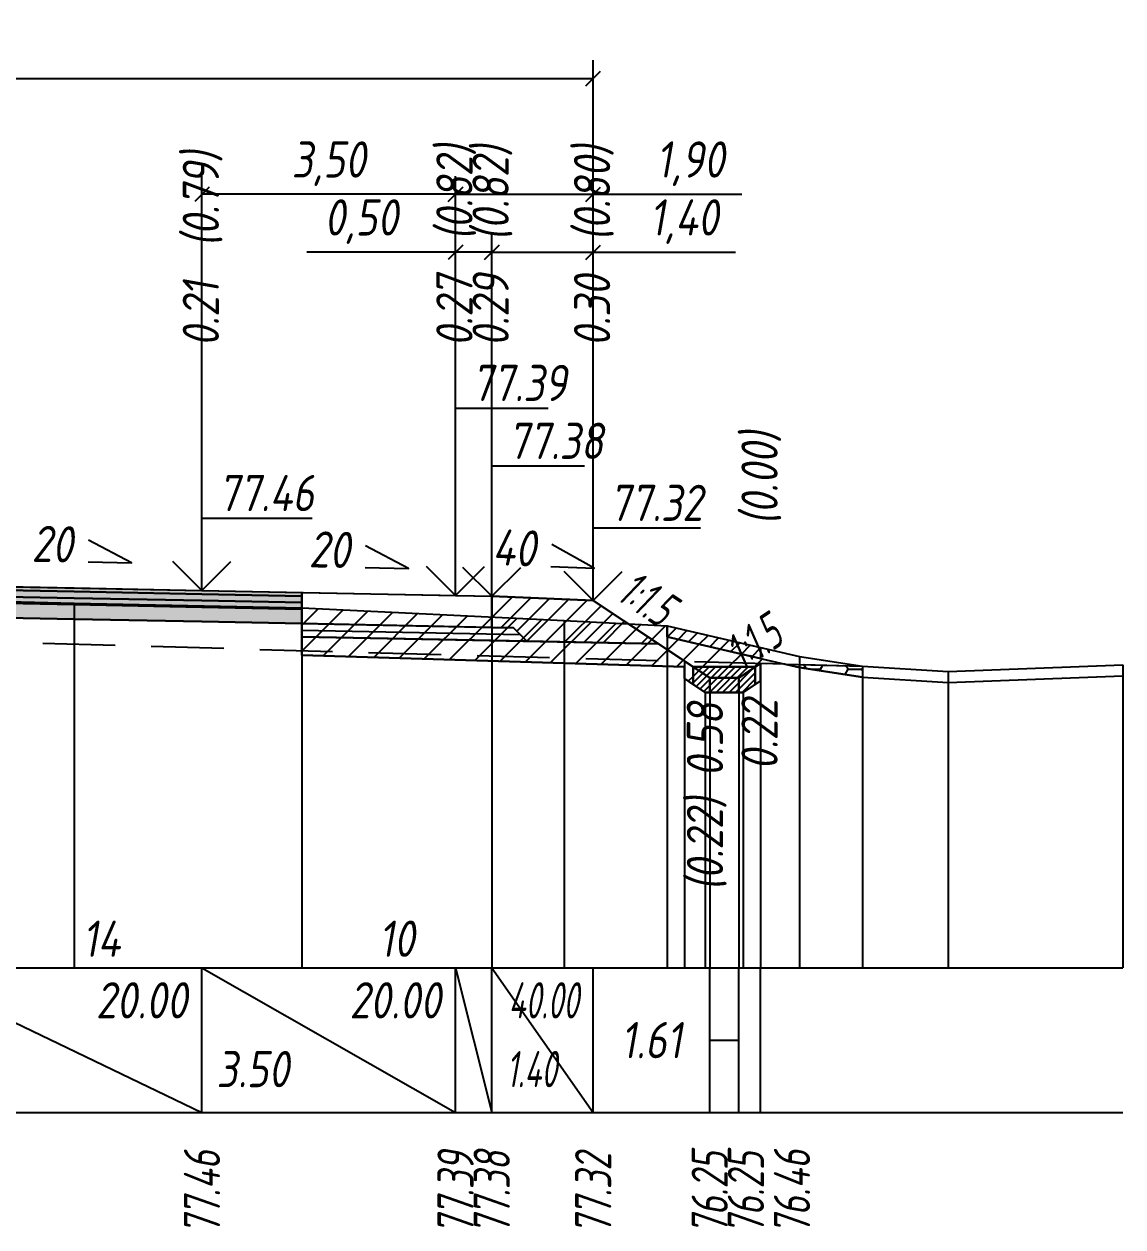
# Model space of a CAD drawing. Extents: x -717 to 1451, y -133302 to 233.
# Drawn here: x 163.2 to 239, y -31291.9 to -31208.9 of the extents above; entities that cross this region are included whole.
import ezdxf
from ezdxf.enums import TextEntityAlignment as Align

# ---------------------------------------------------------------- set-up
doc = ezdxf.new("R2010")
doc.units = 0
doc.linetypes.add('штриховая', pattern=[0.75, 0.5, -0.25])
for name, color, linetype in [('Интерполированный поперечник', 2, 'Continuous'), ('Код_514', 1, 'Continuous'), ('Контур_0', 7, 'Continuous'), ('Контур_2521', 7, 'Continuous'), ('Контур_2564', 7, 'Continuous'), ('Контур_2660', 7, 'Continuous'), ('Контур_2665', 7, 'Continuous'), ('Контур_400', 7, 'Continuous'), ('Контур_508', 7, 'Continuous'), ('Контур_512', 7, 'Continuous'), ('Контур_513', 7, 'Continuous'), ('Контур_818', 7, 'Continuous'), ('Красный поперечник', 1, 'Continuous'), ('Объём_2501', 7, 'Continuous'), ('Объём_2564', 7, 'Continuous'), ('Объём_2650', 7, 'Continuous'), ('Объём_2660', 7, 'Continuous'), ('Объём_2661', 7, 'Continuous'), ('Объём_2662', 7, 'Continuous'), ('Объём_2663', 7, 'Continuous'), ('Объём_2664', 7, 'Continuous'), ('Объём_2665', 7, 'Continuous'), ('Объём_2666', 7, 'Continuous'), ('Объём_2667', 7, 'Continuous'), ('Объём_2668', 7, 'Continuous'), ('Объём_2669', 7, 'Continuous'), ('Объём_2675', 7, 'Continuous'), ('Объём_2753', 7, 'Continuous'), ('Откосы', 7, 'Continuous'), ('Отметки покрытия', 7, 'Continuous'), ('Рабочие отметки', 7, 'Continuous'), ('Рабочие отметки доп.', 7, 'Continuous'), ('Слои выравнивания', 7, 'Continuous'), ('Таблица', 7, 'Continuous'), ('Уклоны проезжей части', 7, 'Continuous'), ('Черный поперечник', 3, 'Continuous')]:
    doc.layers.add(name, color=color, linetype=linetype)
for name, color, linetype, true_color in [('Контур_2540', 2, 'Continuous', 0xffff00), ('Контур_2560', 2, 'Continuous', 0xffff00), ('Контур_2561', 7, 'Continuous', 0xff8040), ('Контур_2562', 3, 'Continuous', 0x00ff00), ('Контур_2563', 7, 'Continuous', 0xff8000), ('Контур_2570', 7, 'Continuous', 0x80ff00), ('Контур_2583', 3, 'Continuous', 0x00ff00), ('Контур_2584', 3, 'Continuous', 0x00ff00), ('Контур_2725', 7, 'Continuous', 0x323232), ('Контур_2736', 4, 'Continuous', 0x00ffff), ('Контур_2737', 4, 'Continuous', 0x00ffff), ('Контур_2738', 4, 'Continuous', 0x00ffff), ('Контур_2739', 4, 'Continuous', 0x00ffff), ('Контур_2741', 4, 'Continuous', 0x00ffff), ('Контур_2742', 4, 'Continuous', 0x00ffff), ('Контур_2743', 4, 'Continuous', 0x00ffff), ('Контур_2744', 7, 'Continuous', 0xa4ffff), ('Контур_2745', 7, 'Continuous', 0xa4ffff), ('Контур_2747', 4, 'Continuous', 0x00ffff), ('Контур_2748', 4, 'Continuous', 0x00ffff), ('Контур_2749', 4, 'Continuous', 0x00ffff), ('Контур_2750', 4, 'Continuous', 0x00ffff), ('Контур_2751', 4, 'Continuous', 0x00ffff), ('Контур_2752', 4, 'Continuous', 0x00ffff), ('Контур_2760', 7, 'Continuous', 0x323232), ('Контур_2761', 7, 'Continuous', 0x323232), ('Контур_2762', 7, 'Continuous', 0x323232), ('Контур_2763', 7, 'Continuous', 0x323232), ('Контур_402', 7, 'Continuous', 0xff6464), ('Контур_703', 4, 'Continuous', 0x00ffff), ('Контур_705', 4, 'Continuous', 0x00ffff), ('Контур_707', 4, 'Continuous', 0x00ffff), ('Контур_720', 131, 'Continuous', 0xaaffff), ('Объём_2500', 7, 'Continuous', 0xc0c0c0), ('Объём_2520', 7, 'Continuous', 0x80ffff), ('Объём_2540', 2, 'Continuous', 0xffff00), ('Объём_2560', 2, 'Continuous', 0xffff00), ('Объём_2561', 7, 'Continuous', 0xff8040), ('Объём_2562', 3, 'Continuous', 0x00ff00), ('Объём_2563', 7, 'Continuous', 0xff8000), ('Объём_2570', 7, 'Continuous', 0x80ff00), ('Объём_2583', 3, 'Continuous', 0x00ff00), ('Объём_2584', 3, 'Continuous', 0x00ff00), ('Объём_2591', 3, 'Continuous', 0x00ff00), ('Объём_2595', 3, 'Continuous', 0x00ff00), ('Объём_2600', 7, 'Continuous', 0x808000), ('Объём_2620', 2, 'Continuous', 0xffff00), ('Объём_2746', 2, 'Continuous', 0xffff00)]:
    doc.layers.add(name, color=color, linetype=linetype, true_color=true_color)
doc.styles.get("Standard").update_dxf_attribs({"font": 'txt', "height": 2.5})
doc.styles.add('М', font='romand.shx', dxfattribs={"width": 0.8, "oblique": 10, "height": 2.5})
doc.dimstyles.new('ISO-25', dxfattribs={"dimtxt": 2.5, "dimasz": 2.5, "dimexe": 1.25, "dimexo": 0.625, "dimtad": 1, "dimtxsty": 'Standard', "dimcen": 2.5, "dimadec": 0, "dimazin": 0, "dimtfac": 1, "dimtmove": 0, "dimatfit": 3, "dimfxl": 1, "dimarcsym": 0})

# ---------------------------------------------------------------- blocks, each defined once
blk = doc.blocks.new('_Oblique')
at = {"color": 0, "linetype": 'ByBlock', "lineweight": -2}
blk.add_line((-0.5, -0.5), (0.5, 0.5), dxfattribs=at)
blk = doc.blocks.new('*D713')
at = {"color": 0, "lineweight": -2, "transparency": 16777216}
for p, q in [((195.445, -31247.799), (195.445, -31223.359)), ((202.445, -31248.079), (202.445, -31223.359)), ((195.445, -31224.609), (202.445, -31224.609)), ((202.445, -31224.609), (212.26, -31224.609))]:
    blk.add_line(p, q, dxfattribs=at)
at = {"layer": 'Defpoints', "color": 0, "transparency": 16777216}
for p in [(202.445, -31224.609), (195.445, -31248.424), (202.445, -31248.704)]:
    blk.add_point(p, dxfattribs=at)
at = {"color": 0, "lineweight": -2, "transparency": 16777216, "rotation": 180}
blk.add_blockref('_Oblique', (195.445, -31224.609), dxfattribs=at)
at = {"color": 0, "lineweight": -2, "transparency": 16777216}
blk.add_blockref('_Oblique', (202.445, -31224.609), dxfattribs=at)
at = {"color": 0, "transparency": 16777216, "insert": (208.719, -31222.496), "char_height": 2.5, "width": 8.75, "attachment_point": 5, "style": 'М'}
blk.add_mtext('1,40', dxfattribs=at)
blk = doc.blocks.new('*D715')
at = {"color": 0, "lineweight": -2, "transparency": 16777216}
for p, q in [((192.945, -31247.749), (192.945, -31223.359)), ((195.445, -31247.799), (195.445, -31223.359)), ((192.945, -31224.609), (182.68, -31224.609)), ((195.445, -31224.609), (192.945, -31224.609))]:
    blk.add_line(p, q, dxfattribs=at)
at = {"layer": 'Defpoints', "color": 0, "transparency": 16777216}
for p in [(195.445, -31224.609), (192.945, -31248.374), (195.445, -31248.424)]:
    blk.add_point(p, dxfattribs=at)
at = {"color": 0, "lineweight": -2, "transparency": 16777216, "rotation": 180}
blk.add_blockref('_Oblique', (192.945, -31224.609), dxfattribs=at)
at = {"color": 0, "lineweight": -2, "transparency": 16777216}
blk.add_blockref('_Oblique', (195.445, -31224.609), dxfattribs=at)
at = {"color": 0, "transparency": 16777216, "insert": (186.441, -31222.496), "char_height": 2.5, "width": 9.16667, "attachment_point": 5, "style": 'М'}
blk.add_mtext('0,50', dxfattribs=at)
blk = doc.blocks.new('*D717')
at = {"color": 0, "lineweight": -2, "transparency": 16777216}
for p, q in [((175.445, -31247.399), (175.445, -31219.359)), ((192.945, -31247.749), (192.945, -31219.359)), ((192.945, -31220.609), (175.445, -31220.609))]:
    blk.add_line(p, q, dxfattribs=at)
at = {"layer": 'Defpoints', "color": 0, "transparency": 16777216}
for p in [(175.445, -31220.609), (175.445, -31248.024), (192.945, -31248.374)]:
    blk.add_point(p, dxfattribs=at)
at = {"color": 0, "lineweight": -2, "transparency": 16777216, "rotation": 180}
blk.add_blockref('_Oblique', (175.445, -31220.609), dxfattribs=at)
at = {"color": 0, "lineweight": -2, "transparency": 16777216}
blk.add_blockref('_Oblique', (192.945, -31220.609), dxfattribs=at)
at = {"color": 0, "transparency": 16777216, "insert": (184.195, -31218.496), "char_height": 2.5, "width": 9.58333, "attachment_point": 5, "style": 'М'}
blk.add_mtext('3,50', dxfattribs=at)
blk = doc.blocks.new('*D718')
at = {"color": 0, "lineweight": -2, "transparency": 16777216}
for p, q in [((192.945, -31247.749), (192.945, -31219.359)), ((202.445, -31248.079), (202.445, -31219.359)), ((192.945, -31220.609), (202.445, -31220.609)), ((202.445, -31220.609), (212.696, -31220.609))]:
    blk.add_line(p, q, dxfattribs=at)
at = {"layer": 'Defpoints', "color": 0, "transparency": 16777216}
for p in [(192.945, -31220.609), (192.945, -31248.374), (202.445, -31248.704)]:
    blk.add_point(p, dxfattribs=at)
at = {"color": 0, "lineweight": -2, "transparency": 16777216, "rotation": 180}
blk.add_blockref('_Oblique', (192.945, -31220.609), dxfattribs=at)
at = {"color": 0, "lineweight": -2, "transparency": 16777216}
blk.add_blockref('_Oblique', (202.445, -31220.609), dxfattribs=at)
at = {"color": 0, "transparency": 16777216, "insert": (209.156, -31218.496), "char_height": 2.5, "width": 8.75, "attachment_point": 5, "style": 'М'}
blk.add_mtext('1,90', dxfattribs=at)
blk = doc.blocks.new('*D720')
at = {"color": 0, "lineweight": -2, "transparency": 16777216}
for p, q in [((106.945, -31248.079), (106.945, -31211.359)), ((202.445, -31248.079), (202.445, -31211.359)), ((106.945, -31212.609), (202.445, -31212.609))]:
    blk.add_line(p, q, dxfattribs=at)
at = {"layer": 'Defpoints', "color": 0, "transparency": 16777216}
for p in [(202.445, -31212.609), (106.945, -31248.704), (202.445, -31248.704)]:
    blk.add_point(p, dxfattribs=at)
at = {"color": 0, "lineweight": -2, "transparency": 16777216, "rotation": 180}
blk.add_blockref('_Oblique', (106.945, -31212.609), dxfattribs=at)
at = {"color": 0, "lineweight": -2, "transparency": 16777216}
blk.add_blockref('_Oblique', (202.445, -31212.609), dxfattribs=at)
at = {"color": 0, "transparency": 16777216, "insert": (154.695, -31210.496), "char_height": 2.5, "width": 10.41667, "attachment_point": 5, "style": 'М'}
blk.add_mtext('19,10', dxfattribs=at)

msp = doc.modelspace()

# ---------------------------------------------------------------- hatches: boundary and pattern name
at = {"layer": 'Объём_2563'}
h = msp.add_hatch(dxfattribs=at)
h.set_pattern_fill('ANSI31', color=256, scale=0.3)
h.paths.add_polyline_path([(197.864, -31251.46), (196.945, -31250.541), (195.445, -31250.511), (195.445, -31248.361), (202.445, -31248.641), (206.945, -31251.641)])
at = {"layer": 'Объём_2570'}
h = msp.add_hatch(dxfattribs=at)
h.set_pattern_fill('ANSI31', color=256, scale=0.2)
h.paths.add_polyline_path([(214, -31252.652), (207.547, -31251.159), (207.547, -31250.409), (214, -31251.902)])
at = {"layer": 'Объём_2600'}
h = msp.add_hatch(dxfattribs=at)
h.set_pattern_fill('ANSI31', color=6, scale=0.4)
h.paths.add_polyline_path([(213.63, -31253.236), (209.337, -31253.236), (209.337, -31254.438), (208.746, -31254.044), (208.746, -31253.218), (182.331, -31252.425), (182.331, -31249.164), (200.437, -31250.029), (207.547, -31250.409), (207.547, -31251.159), (215.659, -31253.035), (214, -31252.989), (214, -31254.191), (213.63, -31254.438)])
h = msp.add_hatch(dxfattribs=at)
h.set_pattern_fill('HONEY', color=5, scale=0.3)
h.paths.add_polyline_path([(221.026, -31253.185), (221.026, -31253.935), (216.684, -31253.272), (215.659, -31253.035)])
at = {"layer": 'Объём_2620'}
h = msp.add_hatch(dxfattribs=at)
h.set_pattern_fill('ANSI31', color=2, scale=0.1)
h.paths.add_polyline_path([(209.337, -31253.236), (213.63, -31253.236), (213.63, -31254.438), (212.786, -31255), (210.18, -31255), (209.337, -31254.438)])
at = {"layer": 'Слои выравнивания'}
for color, points in [(2, [(154.695, -31247.546), (154.906, -31247.551), (158.39, -31247.62), (166.619, -31247.785), (175.445, -31247.961), (182.331, -31248.099), (182.331, -31248.349), (175.445, -31248.211), (166.619, -31248.035), (158.39, -31247.87), (154.906, -31247.801), (154.695, -31247.796)]), (3, [(154.695, -31247.796), (154.906, -31247.801), (158.39, -31247.87), (166.619, -31248.035), (175.445, -31248.211), (182.331, -31248.349), (182.331, -31248.799), (175.445, -31248.661), (166.619, -31248.485), (158.39, -31248.32), (154.906, -31248.251), (154.695, -31248.246)]), (4, [(154.695, -31248.246), (154.906, -31248.251), (158.39, -31248.32), (166.619, -31248.485), (175.445, -31248.661), (182.331, -31248.799), (182.331, -31249.249), (175.445, -31249.111), (166.619, -31248.935), (158.39, -31248.77), (154.906, -31248.701), (154.695, -31248.696)]), (5, [(154.695, -31248.696), (154.906, -31248.701), (158.39, -31248.77), (166.619, -31248.935), (175.445, -31249.111), (182.331, -31249.249), (182.331, -31250.249), (175.445, -31250.111), (166.619, -31249.935), (158.39, -31249.77), (154.906, -31249.701), (154.695, -31249.696)])]:
    msp.add_hatch(color=color, dxfattribs=at).paths.add_polyline_path(points)

# ---------------------------------------------------------------- linework, layer by layer
at = {"layer": 'Интерполированный поперечник', "linetype": 'штриховая', "ltscale": 10, "flags": 128}
msp.add_lwpolyline([(104.477, -31249.924), (221.026, -31253.185)], dxfattribs=at)
at = {"layer": 'Код_514'}
for p, q in [((154.695, -31274), (175.445, -31284)), ((175.445, -31284), (175.445, -31274)), ((175.445, -31274), (192.945, -31284)), ((192.945, -31284), (192.945, -31274)), ((192.945, -31274), (195.445, -31284)), ((195.445, -31284), (195.445, -31274)), ((195.445, -31274), (202.445, -31284)), ((202.445, -31284), (202.445, -31274)), ((210.483, -31284), (210.483, -31274)), ((212.483, -31284), (212.483, -31274)), ((214, -31284), (214, -31274)), ((210.483, -31279), (212.483, -31279))]:
    msp.add_line(p, q, dxfattribs=at)
at = {"layer": 'Контур_0', "flags": 128}
for points in [[(182.331, -31248.099), (195.445, -31248.361), (195.445, -31250.511), (182.331, -31250.249), (182.331, -31248.099), (182.331, -31248.099)], [(202.445, -31248.641), (208.746, -31252.842), (208.746, -31252.842), (208.746, -31252.842), (208.746, -31252.842), (208.746, -31252.842), (208.746, -31252.842), (208.746, -31252.842), (208.746, -31252.842), (208.746, -31252.842), (208.746, -31252.842), (208.746, -31252.842), (208.746, -31252.842), (208.746, -31252.842), (208.746, -31252.842), (210.483, -31254)], [(202.445, -31248.641), (208.746, -31252.842), (208.746, -31252.842), (208.746, -31252.842), (208.746, -31252.842), (208.746, -31252.842), (208.746, -31252.842), (208.746, -31252.842), (208.746, -31252.842), (208.746, -31252.842), (208.746, -31252.842), (208.746, -31252.842), (208.746, -31252.842), (208.746, -31252.842), (208.746, -31252.842), (210.483, -31254), (212.483, -31254), (214, -31252.989), (214, -31252.989), (214, -31252.989), (214, -31252.989), (214, -31252.989), (214, -31252.989), (214, -31252.989), (214, -31252.989), (214, -31252.989), (214, -31252.989), (214, -31252.989), (214, -31252.989), (214, -31252.989)], [(195.445, -31251.411), (182.331, -31251.149), (182.331, -31250.249), (196.945, -31250.541), (197.864, -31251.46), (195.445, -31251.411), (195.445, -31251.411)], [(195.445, -31250.511), (196.945, -31250.541), (197.864, -31251.46), (206.945, -31251.641)]]:
    msp.add_lwpolyline(points, dxfattribs=at)
at = {"layer": 'Контур_2521', "color": 250, "flags": 128}
msp.add_lwpolyline([(182.331, -31250.699), (197.405, -31251.001)], dxfattribs=at)
at = {"layer": 'Контур_2540', "flags": 128}
msp.add_lwpolyline([(192.945, -31251.361), (206.945, -31251.641), (208.746, -31252.842), (208.746, -31253.218), (182.331, -31252.425), (182.331, -31251.149), (192.945, -31251.361), (192.945, -31251.361)], dxfattribs=at)
at = {"layer": 'Контур_2560', "flags": 128}
msp.add_lwpolyline([(195.445, -31248.361), (202.445, -31248.641), (202.445, -31248.641), (202.445, -31248.641)], dxfattribs=at)
at = {"layer": 'Контур_2561', "flags": 128}
msp.add_lwpolyline([(195.445, -31248.361), (195.445, -31248.361), (202.445, -31248.641), (202.445, -31248.641), (195.445, -31248.361)], dxfattribs=at)
at = {"layer": 'Контур_2562', "flags": 128}
msp.add_lwpolyline([(202.445, -31248.641), (202.445, -31248.641), (202.445, -31248.641), (202.445, -31248.641), (202.445, -31248.641)], dxfattribs=at)
at = {"layer": 'Контур_2563', "flags": 128}
msp.add_lwpolyline([(197.864, -31251.46), (196.945, -31250.541), (195.445, -31250.511), (195.445, -31248.361), (202.445, -31248.641), (206.945, -31251.641), (197.864, -31251.46), (197.864, -31251.46)], dxfattribs=at)
at = {"layer": 'Контур_2564', "flags": 128}
msp.add_lwpolyline([(195.445, -31248.361), (202.445, -31248.641)], dxfattribs=at)
at = {"layer": 'Контур_2570', "flags": 128}
msp.add_lwpolyline([(80, -31251.909), (80.469, -31251.899), (88.018, -31251.521), (104.477, -31250.674), (104.477, -31250.674), (105.126, -31250.622), (106.114, -31250.575), (106.114, -31249.825), (124.131, -31249.271), (133.33, -31249.127), (150.755, -31248.782), (154.695, -31248.705), (158.39, -31248.632), (166.619, -31248.825), (182.331, -31249.164), (200.437, -31250.029), (207.547, -31250.409), (207.547, -31251.159), (216.684, -31253.272), (221.026, -31253.935), (221.026, -31253.935), (226.949, -31254.312), (239, -31253.842)], dxfattribs=at)
at = {"layer": 'Контур_2583', "flags": 128}
for points in [[(210.483, -31254), (208.746, -31252.842), (208.746, -31254.044), (210.18, -31255), (210.483, -31255), (210.483, -31254)], [(214, -31254.191), (214, -31252.989), (212.483, -31254), (212.483, -31255), (212.786, -31255), (214, -31254.191)]]:
    msp.add_lwpolyline(points, dxfattribs=at)
at = {"layer": 'Контур_2584', "flags": 128}
msp.add_lwpolyline([(210.483, -31254), (210.483, -31255), (212.483, -31255), (212.483, -31254), (210.483, -31254)], dxfattribs=at)
at = {"layer": 'Контур_2660', "flags": 128}
msp.add_lwpolyline([(182.331, -31252.425), (208.746, -31253.218)], dxfattribs=at)
at = {"layer": 'Контур_2665', "flags": 128}
msp.add_lwpolyline([(202.445, -31248.641), (202.445, -31248.641)], dxfattribs=at)
at = {"layer": 'Контур_2725', "flags": 128}
msp.add_lwpolyline([(133.33, -31250.124), (133.945, -31250.111), (150.755, -31249.775), (154.695, -31249.696), (154.906, -31249.701), (158.39, -31249.77), (166.619, -31249.935), (175.445, -31250.111), (182.331, -31250.249)], dxfattribs=at)
at = {"layer": 'Контур_2736', "flags": 128}
for points in [[(202.445, -31248.641), (208.746, -31252.842)], [(208.746, -31252.842), (210.483, -31254)]]:
    msp.add_lwpolyline(points, dxfattribs=at)
at = {"layer": 'Контур_2737', "flags": 128}
msp.add_lwpolyline([(208.746, -31252.842), (208.746, -31252.842)], dxfattribs=at)
at = {"layer": 'Контур_2738', "flags": 128}
msp.add_lwpolyline([(208.746, -31252.842), (208.746, -31252.842)], dxfattribs=at)
at = {"layer": 'Контур_2739', "flags": 128}
msp.add_lwpolyline([(208.746, -31252.842), (208.746, -31252.842)], dxfattribs=at)
at = {"layer": 'Контур_2741', "flags": 128}
msp.add_lwpolyline([(214, -31252.989), (214, -31252.989)], dxfattribs=at)
at = {"layer": 'Контур_2742', "flags": 128}
msp.add_lwpolyline([(214, -31252.989), (214, -31252.989)], dxfattribs=at)
at = {"layer": 'Контур_2743', "flags": 128}
msp.add_lwpolyline([(214, -31252.989), (214, -31252.989)], dxfattribs=at)
at = {"layer": 'Контур_2744', "flags": 128}
msp.add_lwpolyline([(214, -31252.989), (214, -31252.989)], dxfattribs=at)
msp.add_lwpolyline([(214, -31252.989), (214, -31252.989)], dxfattribs=at)
msp.add_lwpolyline([(214, -31252.989), (214, -31252.989)], dxfattribs=at)
msp.add_lwpolyline([(214, -31252.989), (214, -31252.989)], dxfattribs=at)
msp.add_lwpolyline([(214, -31252.989), (214, -31252.989)], dxfattribs=at)
msp.add_lwpolyline([(214, -31252.989), (214, -31252.989)], dxfattribs=at)
at = {"layer": 'Контур_2745', "flags": 128}
msp.add_lwpolyline([(208.746, -31252.842), (208.746, -31252.842)], dxfattribs=at)
msp.add_lwpolyline([(208.746, -31252.842), (208.746, -31252.842)], dxfattribs=at)
msp.add_lwpolyline([(208.746, -31252.842), (208.746, -31252.842)], dxfattribs=at)
msp.add_lwpolyline([(208.746, -31252.842), (208.746, -31252.842)], dxfattribs=at)
msp.add_lwpolyline([(208.746, -31252.842), (208.746, -31252.842)], dxfattribs=at)
msp.add_lwpolyline([(208.746, -31252.842), (208.746, -31252.842)], dxfattribs=at)
at = {"layer": 'Контур_2747', "flags": 128}
msp.add_lwpolyline([(208.746, -31252.842), (208.746, -31252.842)], dxfattribs=at)
at = {"layer": 'Контур_2748', "flags": 128}
msp.add_lwpolyline([(208.746, -31252.842), (208.746, -31252.842)], dxfattribs=at)
at = {"layer": 'Контур_2749', "flags": 128}
msp.add_lwpolyline([(208.746, -31252.842), (208.746, -31252.842)], dxfattribs=at)
at = {"layer": 'Контур_2750', "flags": 128}
msp.add_lwpolyline([(214, -31252.989), (214, -31252.989)], dxfattribs=at)
at = {"layer": 'Контур_2751', "flags": 128}
msp.add_lwpolyline([(214, -31252.989), (214, -31252.989)], dxfattribs=at)
at = {"layer": 'Контур_2752', "flags": 128}
msp.add_lwpolyline([(214, -31252.989), (214, -31252.989)], dxfattribs=at)
at = {"layer": 'Контур_2760', "flags": 128}
msp.add_lwpolyline([(133.33, -31247.974), (133.945, -31247.961), (150.755, -31247.625), (154.695, -31247.546), (154.906, -31247.551), (158.39, -31247.62), (166.619, -31247.785), (175.445, -31247.961), (182.331, -31248.099)], dxfattribs=at)
at = {"layer": 'Контур_2761', "flags": 128}
msp.add_lwpolyline([(133.33, -31248.224), (133.945, -31248.211), (150.755, -31247.875), (154.695, -31247.796), (154.906, -31247.801), (158.39, -31247.87), (166.619, -31248.035), (175.445, -31248.211), (182.331, -31248.349)], dxfattribs=at)
at = {"layer": 'Контур_2762', "flags": 128}
msp.add_lwpolyline([(133.33, -31248.674), (133.945, -31248.661), (150.755, -31248.325), (154.695, -31248.246), (154.906, -31248.251), (158.39, -31248.32), (166.619, -31248.485), (175.445, -31248.661), (182.331, -31248.799)], dxfattribs=at)
at = {"layer": 'Контур_2763', "flags": 128}
msp.add_lwpolyline([(133.33, -31249.124), (133.945, -31249.111), (150.755, -31248.775), (154.695, -31248.696), (154.906, -31248.701), (158.39, -31248.77), (166.619, -31248.935), (175.445, -31249.111), (182.331, -31249.249)], dxfattribs=at)
at = {"layer": 'Контур_400', "flags": 128}
msp.add_lwpolyline([(154.695, -31247.546), (175.445, -31247.961), (192.945, -31248.311), (192.945, -31248.311), (192.945, -31248.311), (192.945, -31248.311), (192.945, -31248.311), (192.945, -31248.311), (195.445, -31248.361)], dxfattribs=at)
at = {"layer": 'Контур_402', "flags": 128}
msp.add_lwpolyline([(104.428, -31253.104), (133.33, -31252.237), (133.33, -31250.124), (154.695, -31249.696), (182.331, -31250.249), (182.331, -31252.425), (208.746, -31253.218)], dxfattribs=at)
at = {"layer": 'Контур_508', "flags": 128}
msp.add_lwpolyline([(104, -31253.821), (104.428, -31253.104), (133.33, -31252.237), (133.33, -31250.124), (154.695, -31249.696), (182.331, -31250.249), (182.331, -31252.425), (208.746, -31253.218), (208.746, -31254.044), (210.18, -31255), (210.483, -31255), (212.483, -31255), (212.786, -31255), (214, -31254.191)], dxfattribs=at)
at = {"layer": 'Контур_512', "flags": 128}
msp.add_lwpolyline([(182.331, -31252.425), (208.746, -31253.218), (208.746, -31254.044), (210.18, -31255), (210.483, -31255), (212.483, -31255), (212.786, -31255), (214, -31254.191)], dxfattribs=at)
at = {"layer": 'Контур_513', "flags": 128}
msp.add_lwpolyline([(104, -31253.821), (104.428, -31253.104), (133.33, -31252.237), (133.33, -31250.124), (154.695, -31249.696), (182.331, -31250.249), (182.331, -31252.425), (208.746, -31253.218), (208.746, -31254.044), (210.18, -31255), (210.483, -31255), (212.483, -31255), (212.786, -31255), (214, -31254.191)], dxfattribs=at)
at = {"layer": 'Контур_703', "flags": 128}
msp.add_lwpolyline([(202.445, -31248.641), (208.746, -31252.842)], dxfattribs=at)
at = {"layer": 'Контур_705', "flags": 128}
msp.add_lwpolyline([(208.746, -31252.842), (208.746, -31252.842)], dxfattribs=at)
at = {"layer": 'Контур_707', "flags": 128}
msp.add_lwpolyline([(212.483, -31254), (214, -31252.989)], dxfattribs=at)
at = {"layer": 'Контур_720', "flags": 128}
msp.add_lwpolyline([(210.483, -31254), (212.483, -31254)], dxfattribs=at)
at = {"layer": 'Контур_818', "flags": 128}
msp.add_lwpolyline([(105, -31250.632), (105.126, -31250.622), (106.114, -31250.575), (106.114, -31249.825), (124.131, -31249.271), (133.33, -31249.127), (150.755, -31248.782), (154.695, -31248.705), (158.39, -31248.632), (166.619, -31248.825), (182.331, -31249.164), (200.437, -31250.029), (207.547, -31250.409), (207.547, -31251.159), (214, -31252.652)], dxfattribs=at)
at = {"layer": 'Красный поперечник'}
for p, q in [((154.695, -31247.546), (175.445, -31247.961)), ((175.445, -31247.961), (192.945, -31248.311)), ((192.945, -31248.311), (195.445, -31248.361)), ((195.445, -31248.361), (202.445, -31248.641)), ((202.445, -31248.641), (210.483, -31254)), ((182.331, -31252.425), (182.331, -31274)), ((208.746, -31253.218), (208.746, -31274)), ((212.483, -31254), (214, -31252.989)), ((208.746, -31254.044), (208.746, -31274)), ((210.483, -31254), (212.483, -31254)), ((214, -31254.191), (214, -31274)), ((210.18, -31255), (210.18, -31274)), ((210.483, -31255), (210.483, -31274)), ((212.483, -31255), (212.483, -31274)), ((212.786, -31255), (212.786, -31274))]:
    msp.add_line(p, q, dxfattribs=at)
at = {"layer": 'Объём_2500', "flags": 128}
msp.add_lwpolyline([(182.331, -31248.099), (195.445, -31248.361), (195.445, -31250.511), (182.331, -31250.249), (182.331, -31248.099), (182.331, -31248.099)], dxfattribs=at)
at = {"layer": 'Объём_2501', "flags": 128}
msp.add_lwpolyline([(154.695, -31247.546), (175.445, -31247.961), (192.945, -31248.311), (192.945, -31248.311), (192.945, -31248.311), (192.945, -31248.311), (192.945, -31248.311), (192.945, -31248.311), (195.445, -31248.361)], dxfattribs=at)
at = {"layer": 'Объём_2520', "color": 250, "flags": 128}
msp.add_lwpolyline([(195.445, -31251.411), (182.331, -31251.149), (182.331, -31250.249), (196.945, -31250.541), (197.864, -31251.46), (195.445, -31251.411), (195.445, -31251.411)], dxfattribs=at)
at = {"layer": 'Объём_2540', "flags": 128}
msp.add_lwpolyline([(192.945, -31251.361), (206.945, -31251.641), (208.746, -31252.842), (208.746, -31253.218), (182.331, -31252.425), (182.331, -31251.149), (192.945, -31251.361), (192.945, -31251.361)], dxfattribs=at)
at = {"layer": 'Объём_2560', "flags": 128}
msp.add_lwpolyline([(195.445, -31248.361), (202.445, -31248.641), (202.445, -31248.641), (202.445, -31248.641)], dxfattribs=at)
at = {"layer": 'Объём_2561', "flags": 128}
msp.add_lwpolyline([(195.445, -31248.361), (195.445, -31248.361), (202.445, -31248.641), (202.445, -31248.641), (195.445, -31248.361)], dxfattribs=at)
at = {"layer": 'Объём_2562', "flags": 128}
msp.add_lwpolyline([(202.445, -31248.641), (202.445, -31248.641), (202.445, -31248.641), (202.445, -31248.641), (202.445, -31248.641)], dxfattribs=at)
at = {"layer": 'Объём_2563', "color": 250, "flags": 128}
msp.add_lwpolyline([(197.864, -31251.46), (196.945, -31250.541), (195.445, -31250.511), (195.445, -31248.361), (202.445, -31248.641), (206.945, -31251.641), (197.864, -31251.46), (197.864, -31251.46)], dxfattribs=at)
at = {"layer": 'Объём_2564', "flags": 128}
msp.add_lwpolyline([(195.445, -31248.361), (202.445, -31248.641)], dxfattribs=at)
at = {"layer": 'Объём_2570', "flags": 128}
msp.add_lwpolyline([(214, -31252.652), (207.547, -31251.159), (207.547, -31250.409), (214, -31251.902), (214, -31252.652), (214, -31252.652)], dxfattribs=at)
at = {"layer": 'Объём_2583', "flags": 128}
for points in [[(210.483, -31254), (208.746, -31252.842), (208.746, -31254.044), (210.18, -31255), (210.483, -31255), (210.483, -31254)], [(214, -31254.191), (214, -31252.989), (212.483, -31254), (212.483, -31255), (212.786, -31255), (214, -31254.191)]]:
    msp.add_lwpolyline(points, dxfattribs=at)
at = {"layer": 'Объём_2584', "flags": 128}
msp.add_lwpolyline([(210.483, -31254), (210.483, -31255), (212.483, -31255), (212.483, -31254), (210.483, -31254)], dxfattribs=at)
at = {"layer": 'Объём_2591', "flags": 128}
for points in [[(208.746, -31252.842), (210.483, -31254)], [(212.483, -31254), (214, -31252.989)]]:
    msp.add_lwpolyline(points, dxfattribs=at)
at = {"layer": 'Объём_2595', "flags": 128}
msp.add_lwpolyline([(210.483, -31254), (212.483, -31254)], dxfattribs=at)
at = {"layer": 'Объём_2600', "color": 5, "flags": 128}
msp.add_lwpolyline([(221.026, -31253.185), (221.026, -31253.935), (216.684, -31253.272), (215.659, -31253.035), (221.026, -31253.185), (221.026, -31253.185)], dxfattribs=at)
at = {"layer": 'Объём_2620', "flags": 128}
msp.add_lwpolyline([(209.337, -31253.236), (213.63, -31253.236), (213.63, -31254.438), (212.786, -31255), (210.18, -31255), (209.337, -31254.438), (209.337, -31253.236), (209.337, -31253.236)], dxfattribs=at)
at = {"layer": 'Объём_2650', "color": 6, "flags": 128}
msp.add_lwpolyline([(213.63, -31253.236), (209.337, -31253.236), (209.337, -31254.438), (208.746, -31254.044), (208.746, -31253.218), (182.331, -31252.425), (182.331, -31249.164), (200.437, -31250.029), (207.547, -31250.409), (207.547, -31251.159), (215.659, -31253.035), (214, -31252.989), (214, -31254.191), (213.63, -31254.438), (213.63, -31253.236), (213.63, -31253.236)], dxfattribs=at)
at = {"layer": 'Объём_2660', "flags": 128}
msp.add_lwpolyline([(182.331, -31252.425), (208.746, -31253.218)], dxfattribs=at)
at = {"layer": 'Объём_2661', "flags": 128}
msp.add_lwpolyline([(202.445, -31248.641), (208.746, -31252.842), (209.337, -31253.236)], dxfattribs=at)
at = {"layer": 'Объём_2662', "flags": 128}
msp.add_lwpolyline([(213.63, -31253.236), (214, -31252.989)], dxfattribs=at)
at = {"layer": 'Объём_2663', "flags": 128}
for points in [[(209.337, -31253.236), (210.483, -31254)], [(212.483, -31254), (213.63, -31253.236)]]:
    msp.add_lwpolyline(points, dxfattribs=at)
at = {"layer": 'Объём_2664', "flags": 128}
msp.add_lwpolyline([(210.483, -31254), (212.483, -31254)], dxfattribs=at)
at = {"layer": 'Объём_2665', "flags": 128}
msp.add_lwpolyline([(202.445, -31248.641), (202.445, -31248.641)], dxfattribs=at)
at = {"layer": 'Объём_2666', "flags": 128}
for points in [[(202.445, -31248.641), (208.746, -31252.842)], [(208.746, -31252.842), (209.337, -31253.236)]]:
    msp.add_lwpolyline(points, dxfattribs=at)
at = {"layer": 'Объём_2667', "flags": 128}
for points in [[(208.746, -31252.842), (208.746, -31252.842)], [(214, -31252.989), (214, -31252.989)]]:
    msp.add_lwpolyline(points, dxfattribs=at)
at = {"layer": 'Объём_2668', "flags": 128}
for points in [[(208.746, -31252.842), (208.746, -31252.842)], [(214, -31252.989), (214, -31252.989)]]:
    msp.add_lwpolyline(points, dxfattribs=at)
at = {"layer": 'Объём_2669', "flags": 128}
for points in [[(208.746, -31252.842), (208.746, -31252.842)], [(214, -31252.989), (214, -31252.989)]]:
    msp.add_lwpolyline(points, dxfattribs=at)
at = {"layer": 'Объём_2675', "flags": 128}
for points in [[(208.746, -31252.842), (208.746, -31252.842)], [(208.746, -31252.842), (208.746, -31252.842)], [(208.746, -31252.842), (208.746, -31252.842)], [(208.746, -31252.842), (208.746, -31252.842)], [(208.746, -31252.842), (208.746, -31252.842)], [(208.746, -31252.842), (208.746, -31252.842)], [(214, -31252.989), (214, -31252.989)], [(214, -31252.989), (214, -31252.989)], [(214, -31252.989), (214, -31252.989)], [(214, -31252.989), (214, -31252.989)], [(214, -31252.989), (214, -31252.989)], [(214, -31252.989), (214, -31252.989)]]:
    msp.add_lwpolyline(points, dxfattribs=at)
at = {"layer": 'Объём_2746', "flags": 128}
msp.add_lwpolyline([(214, -31254.191), (212.786, -31255), (210.18, -31255), (208.746, -31254.044), (208.746, -31253.218), (182.331, -31252.425), (182.331, -31249.164), (200.437, -31250.029), (204.884, -31250.267), (210.483, -31254), (212.483, -31254), (214, -31252.989), (214, -31254.191), (214, -31254.191)], dxfattribs=at)
at = {"layer": 'Объём_2753', "flags": 128}
msp.add_lwpolyline([(182.331, -31248.099), (182.331, -31248.099)], dxfattribs=at)
at = {"layer": 'Откосы', "color": 1, "flags": 128}
for points in [[(167.584, -31245.987), (170.583, -31246.047), (167.614, -31244.487)], [(186.709, -31246.37), (189.708, -31246.43), (186.739, -31244.87)], [(199.52, -31246.294), (202.517, -31246.414), (199.58, -31244.795)]]:
    msp.add_lwpolyline(points, dxfattribs=at)
at = {"layer": 'Отметки покрытия', "color": 1}
for p, q in [((192.945, -31248.311), (192.945, -31235.361)), ((192.945, -31235.361), (199.345, -31235.361)), ((195.445, -31248.361), (195.445, -31239.361)), ((195.445, -31239.361), (201.845, -31239.361)), ((175.445, -31247.961), (175.445, -31242.961)), ((175.445, -31242.961), (183.045, -31242.961)), ((202.445, -31248.641), (202.445, -31243.641)), ((202.445, -31243.641), (209.845, -31243.641)), ((175.445, -31247.961), (173.445, -31245.961)), ((175.445, -31247.961), (177.445, -31245.961)), ((192.945, -31248.311), (190.945, -31246.311)), ((192.945, -31248.311), (194.945, -31246.311)), ((195.445, -31248.361), (193.445, -31246.361)), ((195.445, -31248.361), (197.445, -31246.361)), ((202.445, -31248.641), (200.445, -31246.641)), ((202.445, -31248.641), (204.445, -31246.641))]:
    msp.add_line(p, q, dxfattribs=at)
at = {"layer": 'Слои выравнивания'}
for p, q in [((182.331, -31248.099), (182.331, -31274)), ((195.445, -31248.361), (195.445, -31274))]:
    msp.add_line(p, q, dxfattribs=at)
at = {"layer": 'Слои выравнивания', "color": 2, "flags": 128}
msp.add_lwpolyline([(154.695, -31247.546), (154.906, -31247.551), (158.39, -31247.62), (166.619, -31247.785), (175.445, -31247.961), (182.331, -31248.099), (182.331, -31248.349), (175.445, -31248.211), (166.619, -31248.035), (158.39, -31247.87), (154.906, -31247.801), (154.695, -31247.796)], close=True, dxfattribs=at)
at = {"layer": 'Слои выравнивания', "color": 3, "flags": 128}
msp.add_lwpolyline([(154.695, -31247.796), (154.906, -31247.801), (158.39, -31247.87), (166.619, -31248.035), (175.445, -31248.211), (182.331, -31248.349), (182.331, -31248.799), (175.445, -31248.661), (166.619, -31248.485), (158.39, -31248.32), (154.906, -31248.251), (154.695, -31248.246)], close=True, dxfattribs=at)
at = {"layer": 'Слои выравнивания', "color": 4, "flags": 128}
msp.add_lwpolyline([(154.695, -31248.246), (154.906, -31248.251), (158.39, -31248.32), (166.619, -31248.485), (175.445, -31248.661), (182.331, -31248.799), (182.331, -31249.249), (175.445, -31249.111), (166.619, -31248.935), (158.39, -31248.77), (154.906, -31248.701), (154.695, -31248.696)], close=True, dxfattribs=at)
at = {"layer": 'Слои выравнивания', "color": 5, "flags": 128}
msp.add_lwpolyline([(154.695, -31248.696), (154.906, -31248.701), (158.39, -31248.77), (166.619, -31248.935), (175.445, -31249.111), (182.331, -31249.249), (182.331, -31250.249), (175.445, -31250.111), (166.619, -31249.935), (158.39, -31249.77), (154.906, -31249.701), (154.695, -31249.696)], close=True, dxfattribs=at)
at = {"layer": 'Таблица'}
for p, q in [((80, -31274), (239, -31274)), ((80, -31284), (239, -31284))]:
    msp.add_line(p, q, dxfattribs=at)
at = {"layer": 'Черный поперечник', "color": 7}
for p, q in [((166.619, -31248.825), (166.619, -31274)), ((182.331, -31249.164), (182.331, -31274)), ((200.437, -31250.029), (200.437, -31274)), ((207.547, -31250.409), (207.547, -31274)), ((216.684, -31252.522), (216.684, -31274)), ((221.026, -31253.185), (221.026, -31274)), ((239, -31253.092), (239, -31274)), ((226.949, -31253.562), (226.949, -31274))]:
    msp.add_line(p, q, dxfattribs=at)
at = {"layer": 'Черный поперечник', "flags": 128}
msp.add_lwpolyline([(80, -31251.159), (80.469, -31251.149), (88.018, -31250.771), (104.477, -31249.924), (105.126, -31249.872), (106.114, -31249.825), (124.131, -31249.271), (133.33, -31249.127), (150.755, -31248.782), (154.695, -31248.705), (158.39, -31248.632), (166.619, -31248.825), (182.331, -31249.164), (200.437, -31250.029), (207.547, -31250.409), (216.684, -31252.522), (221.026, -31253.185), (226.949, -31253.562), (239, -31253.092)], dxfattribs=at)

# ---------------------------------------------------------------- texts
at = {"layer": 'Код_514', "style": 'М', "oblique": 10}
for s, width, p in [('20.00', 0.8, (174.445, -31275)), ('20.00', 0.8, (191.945, -31275)), ('40.00', 0.6, (201.445, -31275))]:
    msp.add_text(s, height=2.5, dxfattribs=dict(at, width=width)).set_placement(p, align=Align.TOP_RIGHT)
at = {"layer": 'Код_514', "style": 'М', "oblique": 10, "width": 0.8}
msp.add_text('1.61', height=2.5, dxfattribs=at).set_placement((206.464, -31279), align=Align.MIDDLE_CENTER)
at = {"layer": 'Код_514', "style": 'М', "oblique": 10}
for s, width, p in [('3.50', 0.8, (176.445, -31283)), ('1.40', 0.6, (196.445, -31283))]:
    msp.add_text(s, height=2.5, dxfattribs=dict(at, width=width)).set_placement(p, align=Align.BOTTOM_LEFT)
at = {"layer": 'Код_514', "style": 'М', "oblique": 10, "width": 0.7}
for s, p in [('77.39', (192.945, -31292.382)), ('77.38', (195.445, -31292.382)), ('76.25', (210.483, -31292.382)), ('76.25', (212.983, -31292.382)), ('76.46', (216.162, -31292.382)), ('77.46', (175.445, -31292.382)), ('77.32', (202.445, -31292.382))]:
    msp.add_text(s, height=2.5, rotation=90, dxfattribs=at).set_placement(p, align=Align.MIDDLE_LEFT)
at = {"layer": 'Отметки покрытия', "color": 1, "style": 'М', "oblique": 10, "width": 0.8}
for s, p in [('77.39', (194.086, -31235.63)), ('77.38', (196.586, -31239.63)), ('77.46', (176.586, -31243.23)), ('77.32', (203.586, -31243.91))]:
    msp.add_text(s, height=2.5, dxfattribs=at).set_placement(p, align=Align.BOTTOM_LEFT)
at = {"layer": 'Рабочие отметки', "color": 1, "style": 'М', "oblique": 10, "width": 0.8}
for s, p in [('0.21', (175.367, -31231.111)), ('0.27', (192.867, -31231.111)), ('0.29', (195.367, -31231.111)), ('0.30', (202.367, -31231.111))]:
    msp.add_text(s, height=2.5, rotation=90, dxfattribs=at).set_placement(p, align=Align.MIDDLE_LEFT)
for s, p in [('0.58', (210.155, -31255.685)), ('0.22', (213.922, -31255.461))]:
    msp.add_text(s, height=2.5, rotation=90, dxfattribs=at).set_placement(p, align=Align.MIDDLE_RIGHT)
at = {"layer": 'Рабочие отметки доп.', "color": 1, "style": 'М', "oblique": 10, "width": 0.8}
for s, p in [('(0.79)', (175.367, -31224.211)), ('(0.82)', (192.867, -31223.761)), ('(0.82)', (195.367, -31223.811)), ('(0.80)', (202.367, -31223.811)), ('(0.00)', (213.922, -31243.42))]:
    msp.add_text(s, height=2.5, rotation=90, dxfattribs=at).set_placement(p, align=Align.MIDDLE_LEFT)
msp.add_text('(0.22)', height=2.5, rotation=90, dxfattribs=at).set_placement((210.155, -31262.231), align=Align.MIDDLE_RIGHT)
at = {"layer": 'Слои выравнивания', "style": 'М', "oblique": 10, "width": 0.8}
for s, p in [('14', (168.513, -31274)), ('10', (188.888, -31274))]:
    msp.add_text(s, height=2.5, dxfattribs=at).set_placement(p, align=Align.BOTTOM_CENTER)
at = {"layer": 'Уклоны проезжей части', "color": 1, "style": 'М', "oblique": 10}
for s, rotation, width, p in [('20', 358.85423, 0.8, (165.09, -31246.754)), ('20', 358.85423, 0.8, (184.215, -31247.137)), ('40', 357.70938, 0.8, (196.928, -31247.01)), ('1:1.5', 326.30994, 0.6, (205.065, -31250.18)), ('1:1.5', 33.69007, 0.6, (214.641, -31253.176))]:
    msp.add_text(s, height=2.5, rotation=rotation, dxfattribs=dict(at, width=width)).set_placement(p, align=Align.BOTTOM_CENTER)

# ---------------------------------------------------------------- dimensions: what is measured, and where the dimension line sits
at = {"color": 5}
dim = msp.add_linear_dim(base=(202.445, -31212.609), p1=(106.945, -31248.704), p2=(202.445, -31248.704), angle=180, dimstyle='ISO-25', override={"dimasz": 1, "dimlfac": 0.2, "dimzin": 0, "dimtxsty": 'М', "dimblk1": 'Oblique', "dimblk2": 'Oblique', "dimsah": 1}, dxfattribs=at)
dim.commit()
dim.dimension.update_dxf_attribs({"geometry": '*D720', "text_midpoint": (154.695, -31210.496)})
dim = msp.add_linear_dim(base=(175.445, -31220.609), p1=(192.945, -31248.374), p2=(175.445, -31248.024), dimstyle='ISO-25', override={"dimasz": 1, "dimlfac": 0.2, "dimzin": 0, "dimtxsty": 'М', "dimblk1": 'Oblique', "dimblk2": 'Oblique', "dimsah": 1}, dxfattribs=at)
dim.commit()
dim.dimension.update_dxf_attribs({"geometry": '*D717', "text_midpoint": (184.195, -31218.496)})
dim = msp.add_linear_dim(base=(192.945, -31220.609), p1=(202.445, -31248.704), p2=(192.945, -31248.374), dimstyle='ISO-25', override={"dimasz": 1, "dimlfac": 0.2, "dimzin": 0, "dimtxsty": 'М', "dimblk1": 'Oblique', "dimblk2": 'Oblique', "dimsah": 1}, dxfattribs=at)
dim.commit()
dim.dimension.update_dxf_attribs({"geometry": '*D718', "text_midpoint": (209.156, -31220.609), "dimtype": 160})
for base, p1, p2, picture, middle in [((195.445, -31224.609), (192.945, -31248.374), (195.445, -31248.424), '*D715', (186.441, -31224.609)), ((202.445, -31224.609), (195.445, -31248.424), (202.445, -31248.704), '*D713', (208.719, -31224.609))]:
    dim = msp.add_linear_dim(base=base, p1=p1, p2=p2, angle=180, dimstyle='ISO-25', override={"dimasz": 1, "dimlfac": 0.2, "dimzin": 0, "dimtxsty": 'М', "dimblk1": 'Oblique', "dimblk2": 'Oblique', "dimsah": 1}, dxfattribs=at)
    dim.commit()
    dim.dimension.update_dxf_attribs({"geometry": picture, "text_midpoint": middle, "dimtype": 160})

doc.saveas('drawing.dxf')
